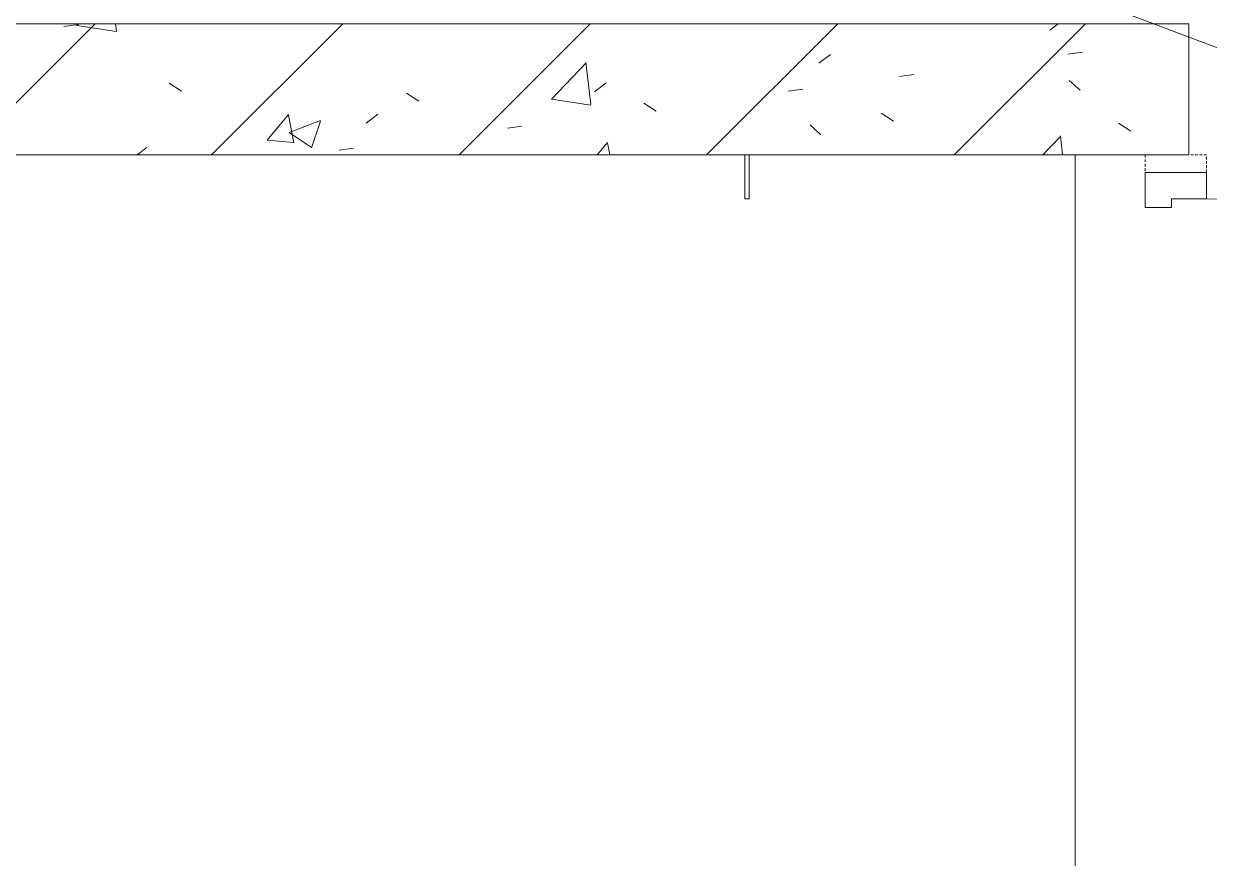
# Model space of a CAD drawing. Header units: millimetres. Extents: x -515342 to 330399, y -224905 to 507333.
# Drawn here: x -311230 to -309875, y -24707 to -23754 of the extents above; entities that cross this region are included whole.
import ezdxf

# ---------------------------------------------------------------- set-up
doc = ezdxf.new("R2010")
doc.units = ezdxf.units.MM
doc.linetypes.add('ASVP_Невидимые', pattern=[5, 3, -2])
for name, color, linetype, lineweight in [('Двери', 7, 'Continuous', 0), ('Перекрытие', 7, 'Continuous', 0), ('Сантехника', 7, 'Continuous', 0), ('Стены внутренние', 7, 'Continuous', 0), ('Стены перегородки', 7, 'Continuous', 0), ('экспертиза ДУ', 1, 'Continuous', 0)]:
    doc.layers.add(name, color=color, linetype=linetype, lineweight=lineweight)

# ---------------------------------------------------------------- blocks, each defined once
blk = doc.blocks.new('Дверь_Деревянная_1 полотно - АР_Дверь_Санузел_1000х2000h_полотно__Г_Пр-8752859-О_АР_П_1_0_000_План 1 этажа')
at = {"layer": 'Двери', "linetype": 'ASVP_Невидимые', "lineweight": 18}
for p, q in [((-550, -25), (-530, -25)), ((550, -25), (530, -25)), ((-550, -95), (-550, -75)), ((550, -95), (550, -75)), ((-530, -95), (-550, -95)), ((530, -95), (550, -95))]:
    blk.add_line(p, q, dxfattribs=at)
at = {"layer": 'Двери', "lineweight": 18}
for p, q in [((-530, -25), (-490, -25)), ((-530, -95), (-530, -25)), ((-490, -25), (-490, -55)), ((490, -25), (490, -55)), ((530, -25), (490, -25)), ((530, -95), (530, -25)), ((-500, -55), (-500, -95)), ((-500, -55), (-490, -55)), ((500, -55), (490, -55)), ((500, -55), (500, -95)), ((-530, -95), (-500, -95)), ((-500, -95), (-500, -1095)), ((-460, -95), (-500, -95)), ((-460, -95), (-460, -260)), ((530, -95), (500, -95)), ((-460, -330), (-460, -860)), ((-460, -930), (-460, -1095)), ((-500, -1095), (-460, -1095))]:
    blk.add_line(p, q, dxfattribs=at)
blk.add_arc((-500, -95), 1000, 270, 360, dxfattribs=at)
blk = doc.blocks.new('2D_МГН_Санузел_Аксессуары - АР_Сантехнические приборы_Универсальный травмобезопасный держатель _крючок_-10688742-О_АР_П_1_0_000_План 1 этажа')
at = {"layer": 'Сантехника'}
for p, q in [((-111.6, 75), (-111.6, 125)), ((-111.6, 125), (-106.6, 125)), ((-106.6, 125), (-106.6, 75))]:
    blk.add_line(p, q, dxfattribs=at)

msp = doc.modelspace()

# ---------------------------------------------------------------- hatches: boundary and pattern name
at = {"layer": 'Стены внутренние'}
h = msp.add_hatch(dxfattribs=at)
h.set_pattern_fill('FP_3', color=256, style=0, pattern_type=2)
h.set_pattern_definition([(45, (-374753.14, -35598.53), (-141.42136, 141.42136), [])])
h.paths.add_polyline_path([(-312648.1427, -23903.5295), (-309898.1427, -23903.5295), (-309898.1427, -23753.5295), (-312648.1427, -23753.5295), (-312648.1427, -23887.0325)])
h = msp.add_hatch(dxfattribs=at)
h.set_pattern_fill('FP_4', color=256, style=0, pattern_type=2)
h.set_pattern_definition([(50, (-374753.14, -35598.53), (364.3679, -31.8783), [38.1, -419.1]), (355, (-374753.14, -35598.53), (-70.4859, 382.1133), [30.48, -335.28]), (100.451, (-374722.78, -35601.2), (293.885, 350.2334), [32.38, -356.18]), (46.184, (-374753.14, -35496.93), (542.1585, -84.0858), [57.15, -628.65]), (96.636, (-374707.96, -35503.94), (474.805, 494.8554), [48.57, -534.27]), (351.184, (-374753.14, -35496.93), (474.81, 494.85), [45.72, -502.92]), (21, (-374702.34, -35522.33), (303.2285, -204.5305), [38.1, -419.1]), (326, (-374702.34, -35522.33), (123.6039, 368.376), [30.48, -335.28]), (71.451, (-374677.07, -35539.37), (426.8341, 163.8427), [32.38, -356.18]), (37.5, (-374753.14, -35598.53), (6.17665, 169.11015), [16.764, -314.452, 16.764, -323.596, -336.55]), (37.5, (-374753.14, -35598.53), (6.17665, 169.11015), [-671.576, 16.764, -319.786]), (7.5, (-374753.14, -35598.53), (133.6389, 200.3615), [16.764, -177.292, 16.764, -306.832, -128.27]), (7.5, (-374753.14, -35598.53), (133.6389, 200.3615), [-517.652, 16.764, -111.506]), (327.5, (-374866.43, -35598.53), (271.18182, -11.45836), [16.764, -110.236, 16.764, -379.476, -525.78]), (327.5, (-374866.43, -35598.53), (271.18182, -11.45836), [-523.24, 16.764, -509.016]), (317.5, (-374917.23, -35598.53), (296.2585, 50.85285), [16.764, -148.336, 16.764, -246.38, -373.38]), (317.5, (-374917.23, -35598.53), (296.2585, 50.85285), [-428.244, 16.764, -356.616])])
h.paths.add_polyline_path([(-312648.1427, -23903.5295), (-309898.1427, -23903.5295), (-309898.1427, -23753.5295), (-312648.1427, -23753.5295), (-312648.1427, -23887.0325)])

# ---------------------------------------------------------------- linework, layer by layer
at = {"layer": 'Перекрытие'}
msp.add_line((-310028.1427, -23903.5295), (-310028.1427, -25003.5295), dxfattribs=at)
at = {"layer": 'Стены перегородки'}
for p, q in [((-309898.1427, -23753.5295), (-312648.1427, -23753.5295)), ((-309898.1427, -23903.5295), (-309898.1427, -23753.5295)), ((-312648.1427, -23903.5295), (-309898.1427, -23903.5295))]:
    msp.add_line(p, q, dxfattribs=at)
at = {"layer": 'экспертиза ДУ'}
msp.add_lwpolyline([(-287176.361, -32372.9313), (-451777.9117, 29956.5807)], dxfattribs=at)

# ---------------------------------------------------------------- block references
at = {"layer": 'Двери', "rotation": 90.0000000000002}
msp.add_blockref('Дверь_Деревянная_1 полотно - АР_Дверь_Санузел_1000х2000h_полотно__Г_Пр-8752859-О_АР_П_1_0_000_План 1 этажа', (-309973.1427, -24453.5295), dxfattribs=at)
at = {"layer": 'Сантехника', "rotation": 180}
msp.add_blockref('2D_МГН_Санузел_Аксессуары - АР_Сантехнические приборы_Универсальный травмобезопасный держатель _крючок_-10688742-О_АР_П_1_0_000_План 1 этажа', (-310512.2173, -23828.5295), dxfattribs=at)

doc.saveas('drawing.dxf')
